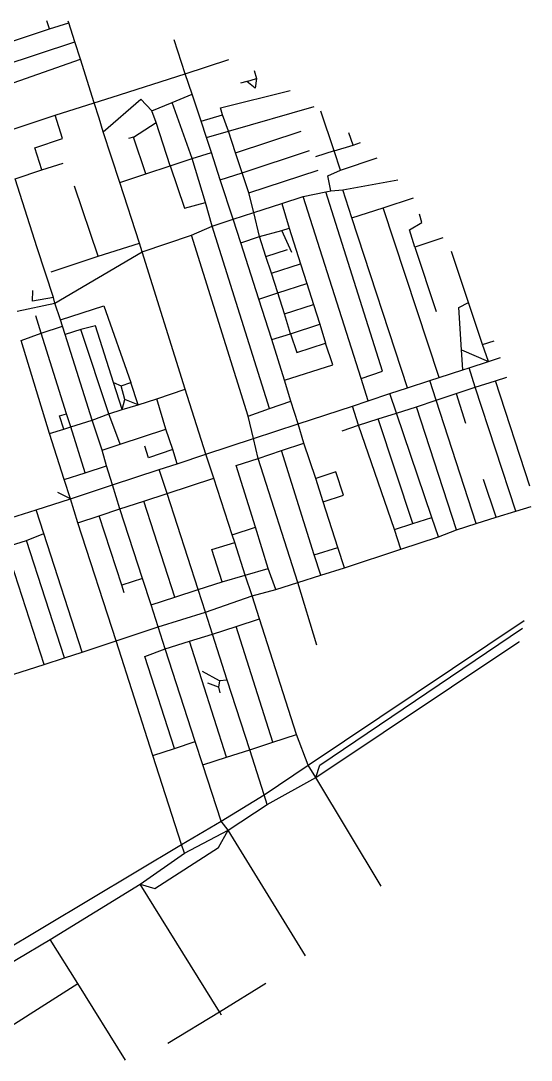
# Model space of a CAD drawing. Header units: metres. Extents: x 631696 to 634511, y 4834115 to 4836471.
# Drawn here: x 633456 to 634511, y 4834315 to 4836462 of the extents above; entities that cross this region are included whole.
import ezdxf

# ---------------------------------------------------------------- set-up
doc = ezdxf.new("R2010")
doc.units = ezdxf.units.M

msp = doc.modelspace()

# ---------------------------------------------------------------- linework, layer by layer
at = {"layer": 'ROADS'}
for points in [[(633515.4, 4836445.9), (633510, 4836462.5)], [(633515.4, 4836445.9), (633555.2, 4836458.5)], [(633555.2, 4836458.5), (633554.1, 4836462)], [(633567.9, 4836418.9), (633555.2, 4836458.5)], [(633402.7, 4836408.9), (633515.4, 4836445.9)], [(633415.7, 4836369), (633567.9, 4836418.9)], [(633579.5, 4836382.9), (633567.9, 4836418.9)], [(633796.2, 4836353.1), (633773.1, 4836423.4)], [(633428.8, 4836330.1), (633579.5, 4836382.9)], [(633607.9, 4836292.6), (633579.5, 4836382.9)], [(633796.2, 4836353.1), (633886.2, 4836382.7)], [(633645.1, 4836304.6), (633796.2, 4836353.1)], [(633810.4, 4836311.1), (633796.2, 4836353.1)], [(633938.9, 4836359.7), (633943.7, 4836342.9)], [(633923.2, 4836336.9), (633910.5, 4836333.6)], [(633943.7, 4836342.9), (633940.6, 4836323.1), (633923.2, 4836336.9)], [(633923.2, 4836336.9), (633943.7, 4836342.9)], [(633769, 4836293.4), (633810.4, 4836311.1)], [(633828.9, 4836254.7), (633810.4, 4836311.1)], [(633873, 4836267.8), (633868.9, 4836282.7), (634012.7, 4836318.6)], [(633526.9, 4836267.2), (633607.9, 4836292.6)], [(633607.9, 4836292.6), (633645.1, 4836304.6)], [(633618, 4836260.9), (633607.9, 4836292.6)], [(633626.6, 4836233.1), (633704.5, 4836300.8), (633727.1, 4836276.2)], [(633727.1, 4836276.2), (633769, 4836293.4)], [(633810.7, 4836177.8), (633769, 4836293.4)], [(633885.4, 4836234.1), (634062.8, 4836285.4)], [(633412.9, 4836229.3), (633526.9, 4836267.2)], [(633499.7, 4836154.4), (633485, 4836200.1), (633542.2, 4836219.1), (633526.9, 4836267.2)], [(633735.7, 4836252.6), (633727.1, 4836276.2)], [(633828.9, 4836254.7), (633873, 4836267.8)], [(633885.4, 4836234.1), (633873, 4836267.8)], [(634103.8, 4836193.4), (634076.3, 4836276)], [(633626.6, 4836233.1), (633618, 4836260.9)], [(633689.1, 4836222.1), (633735.7, 4836252.6)], [(633765.1, 4836162.5), (633735.7, 4836252.6)], [(633839.9, 4836221.5), (633828.9, 4836254.7)], [(633660.5, 4836128.6), (633626.6, 4836233.1)], [(633689.1, 4836222.1), (633678.9, 4836219.1)], [(633714.3, 4836146.3), (633689.1, 4836222.1)], [(633839.9, 4836221.5), (633885.4, 4836234.1)], [(633850, 4836190.3), (633839.9, 4836221.5)], [(633900, 4836189.6), (633885.4, 4836234.1)], [(633900, 4836189.6), (634035.8, 4836234.4)], [(634143, 4836205.7), (634134.6, 4836230.9)], [(634103.8, 4836193.4), (634143, 4836205.7)], [(634143, 4836205.7), (634158.1, 4836210.7)], [(633765.1, 4836162.5), (633810.7, 4836177.8)], [(633810.7, 4836177.8), (633850, 4836190.3)], [(633837.9, 4836087), (633810.7, 4836177.8)], [(633868.6, 4836133.5), (633850, 4836190.3)], [(633913.7, 4836148.2), (633900, 4836189.6)], [(633913.7, 4836148.2), (634053, 4836194.5)], [(634103.8, 4836193.4), (634065.6, 4836181.1)], [(634117, 4836153.9), (634103.8, 4836193.4)], [(634117, 4836153.9), (634192.6, 4836179.3)], [(633499.7, 4836154.4), (633543.3, 4836168.1)], [(633714.3, 4836146.3), (633765.1, 4836162.5)], [(633765.1, 4836162.5), (633794.2, 4836075), (633837.9, 4836087)], [(633444.2, 4836135.7), (633499.7, 4836154.4)], [(633489.6, 4835993), (633444.2, 4836135.7)], [(633660.5, 4836128.6), (633714.3, 4836146.3)], [(633868.6, 4836133.5), (633913.7, 4836148.2)], [(633927.3, 4836106.8), (633913.7, 4836148.2)], [(633927.3, 4836106.8), (634070.6, 4836154.1)], [(634097.3, 4836111), (634090.8, 4836142.2), (634117, 4836153.9)], [(634121.7, 4836113.3), (634235.8, 4836134.1)], [(633616.3, 4835975.8), (633567.4, 4836120.9)], [(633701.4, 4836003.1), (633660.5, 4836128.6)], [(633895.4, 4836052.5), (633868.6, 4836133.5)], [(634097.3, 4836111), (634121.7, 4836113.3)], [(634140.2, 4836055.1), (634121.7, 4836113.3)], [(633938, 4836066.2), (633927.3, 4836106.8)], [(633995.6, 4836084.9), (634039.9, 4836099.2)], [(634039.9, 4836099.2), (634086.8, 4836109.1)], [(634160, 4835723.3), (634039.9, 4836099.2)], [(634086.8, 4836109.1), (634097.3, 4836111)], [(634160, 4835723.3), (634204.1, 4835738.2), (634086.8, 4836109.1)], [(634205, 4836076.1), (634268, 4836096.5)], [(633851.9, 4836037.8), (633837.9, 4836087)], [(633938, 4836066.2), (633995.6, 4836084.9)], [(633995.6, 4836084.9), (634011.1, 4836033.7)], [(634140.2, 4836055.1), (634205, 4836076.1)], [(634321, 4835725.5), (634205, 4836076.1)], [(633851.9, 4836037.8), (633895.4, 4836052.5)], [(633895.4, 4836052.5), (633938, 4836066.2)], [(633910.8, 4836003.8), (633895.4, 4836052.5)], [(633949.8, 4836016.6), (633938, 4836066.2)], [(634255.8, 4835704), (634140.2, 4836055.1)], [(634271.1, 4835994.6), (634259.4, 4836030.7), (634285.5, 4836045.8), (634280.1, 4836062.8)], [(633809.3, 4836019.5), (633851.9, 4836037.8)], [(633970.6, 4835661.2), (633851.9, 4836037.8)], [(633949.8, 4836016.6), (633995.7, 4836028.9)], [(633995.7, 4836028.9), (634011.1, 4836033.7)], [(634016.3, 4835983.4), (633995.7, 4836028.9)], [(634011.1, 4836033.7), (634034.5, 4835960.4)], [(633707.2, 4835985.1), (633809.3, 4836019.5)], [(633926.2, 4835645.7), (633809.3, 4836019.5)], [(633910.8, 4836003.8), (633949.8, 4836016.6)], [(633962.8, 4835975.6), (633949.8, 4836016.6)], [(634328.9, 4836013.6), (634271.1, 4835994.6)], [(633523.4, 4835890.8), (633489.6, 4835993)], [(633526.6, 4835878.7), (633707.2, 4835985.1)], [(633616.3, 4835975.8), (633701.4, 4836003.1)], [(633707.2, 4835985.1), (633701.4, 4836003.1)], [(633796, 4835701.2), (633707.2, 4835985.1)], [(633948.1, 4835887.5), (633910.8, 4836003.8)], [(633962.8, 4835975.6), (634007.6, 4835990)], [(634271.1, 4835994.6), (634314.9, 4835861.4)], [(634381.4, 4835880.1), (634346.7, 4835985.5)], [(633518.8, 4835944), (633616.3, 4835975.8)], [(633974.5, 4835940.8), (633962.8, 4835975.6)], [(633974.5, 4835940.8), (634034.5, 4835960.4)], [(633987.3, 4835900.1), (633974.5, 4835940.8)], [(634034.5, 4835960.4), (634047.6, 4835919.4)], [(633987.3, 4835900.1), (634047.6, 4835919.4)], [(634047.6, 4835919.4), (634061.2, 4835876.2)], [(633523.4, 4835890.8), (633480.1, 4835883.1), (633480.6, 4835905)], [(633948.1, 4835887.5), (633987.3, 4835900.1)], [(634001.4, 4835856.6), (633987.3, 4835900.1)], [(633448.4, 4835862.7), (633526.6, 4835878.7)], [(633526.6, 4835878.7), (633523.4, 4835890.8)], [(633538.2, 4835844.6), (633526.6, 4835878.7)], [(633975, 4835803.7), (633948.1, 4835887.5)], [(634001.4, 4835856.6), (634061.2, 4835876.2)], [(634061.2, 4835876.2), (634074.6, 4835835.4)], [(634367.4, 4835782.2), (634361.9, 4835869.8), (634381.4, 4835880.1)], [(634411, 4835793.8), (634381.4, 4835880.1)], [(633538.2, 4835844.6), (633628, 4835873.2), (633683.5, 4835714.9)], [(634013.8, 4835815.8), (634001.4, 4835856.6)], [(633498.2, 4835816.7), (633486.8, 4835852.5)], [(633542.2, 4835831.2), (633538.2, 4835844.6)], [(634013.8, 4835815.8), (634074.6, 4835835.4)], [(634074.6, 4835835.4), (634086.3, 4835796)], [(633515.6, 4835609.6), (633457, 4835802.1), (633498.2, 4835816.7)], [(633498.2, 4835816.7), (633542.2, 4835831.2)], [(633550.8, 4835650.5), (633498.2, 4835816.7)], [(633547.6, 4835814.1), (633542.2, 4835831.2)], [(633580, 4835824.7), (633547.6, 4835814.1)], [(633603.8, 4835637.5), (633547.6, 4835814.1)], [(633648, 4835714.8), (633610.6, 4835832.3), (633580, 4835824.7)], [(633638.2, 4835650.5), (633580, 4835824.7)], [(633975, 4835803.7), (634013.8, 4835815.8)], [(634013.8, 4835815.8), (634026.5, 4835777.3), (634086.3, 4835796)], [(634001.5, 4835720), (633975, 4835803.7)], [(634001.5, 4835720), (634101, 4835751.7), (634086.3, 4835796)], [(634411, 4835793.8), (634435.1, 4835801.3)], [(634423, 4835758.7), (634411, 4835793.8)], [(634369.9, 4835741.2), (634367.4, 4835782.2)], [(634367.4, 4835782.2), (634423, 4835758.7)], [(634383.3, 4835745.6), (634423, 4835758.7)], [(634423, 4835758.7), (634447.8, 4835767)], [(634302.1, 4835719.1), (634321, 4835725.5)], [(634321, 4835725.5), (634369.9, 4835741.2)], [(634369.9, 4835741.2), (634383.3, 4835745.6)], [(634395.6, 4835705.3), (634383.3, 4835745.6)], [(634437.3, 4835718.4), (634461, 4835726.3)], [(633665.4, 4835659.5), (633648, 4835714.8)], [(633648, 4835714.8), (633663.4, 4835708.2)], [(633663.4, 4835708.2), (633683.5, 4835714.9)], [(633671, 4835679.7), (633663.4, 4835708.2)], [(633698.7, 4835668.9), (633683.5, 4835714.9)], [(634014.7, 4835676.6), (634001.5, 4835720)], [(634174.4, 4835677.3), (634160, 4835723.3)], [(634219, 4835692.4), (634255.8, 4835704)], [(634255.8, 4835704), (634302.1, 4835719.1)], [(634314.9, 4835678.7), (634302.1, 4835719.1)], [(634356.2, 4835692.5), (634395.6, 4835705.3)], [(634395.6, 4835705.3), (634437.3, 4835718.4)], [(634479.7, 4835448.9), (634395.6, 4835705.3)], [(634508.6, 4835500.7), (634437.3, 4835718.4)], [(633737.5, 4835681.4), (633796, 4835701.2)], [(633838.8, 4835567.1), (633796, 4835701.2)], [(634174.4, 4835677.3), (634219, 4835692.4)], [(634232.9, 4835651.3), (634219, 4835692.4)], [(634314.9, 4835678.7), (634356.2, 4835692.5)], [(634356.2, 4835692.5), (634375.2, 4835631.2)], [(633665.4, 4835659.5), (633671, 4835679.7)], [(633665.4, 4835659.5), (633698.7, 4835668.9)], [(633698.7, 4835668.9), (633671, 4835679.7)], [(633698.7, 4835668.9), (633737.5, 4835681.4)], [(633756.2, 4835618.9), (633737.5, 4835681.4)], [(633926.2, 4835645.7), (633970.6, 4835661.2)], [(633970.6, 4835661.2), (634014.7, 4835676.6)], [(634029.6, 4835629.4), (634014.7, 4835676.6)], [(634029.6, 4835629.4), (634142.1, 4835666.4)], [(634142.1, 4835666.4), (634174.4, 4835677.3)], [(634154.6, 4835626.5), (634142.1, 4835666.4)], [(634232.9, 4835651.3), (634274.2, 4835665)], [(634274.2, 4835665), (634314.9, 4835678.7)], [(634357, 4835410.8), (634274.2, 4835665)], [(634397.8, 4835423.7), (634314.9, 4835678.7)], [(633544.8, 4835618.8), (633536.2, 4835646.1), (633550.8, 4835650.5)], [(633559.4, 4835623.4), (633550.8, 4835650.5)], [(633603.8, 4835637.5), (633638.2, 4835650.5)], [(633638.2, 4835650.5), (633665.4, 4835659.5)], [(633661.2, 4835587.7), (633638.2, 4835650.5)], [(633937.3, 4835599.3), (633926.2, 4835645.7)], [(634154.6, 4835626.5), (634195.1, 4835640)], [(634195.1, 4835640), (634232.9, 4835651.3)], [(634266.3, 4835423.4), (634195.1, 4835640)], [(634306.2, 4835436.2), (634232.9, 4835651.3)], [(633515.6, 4835609.6), (633544.8, 4835618.8)], [(633544.8, 4835618.8), (633559.4, 4835623.4)], [(633559.4, 4835623.4), (633603.8, 4835637.5)], [(633589.4, 4835528.5), (633559.4, 4835623.4)], [(633624.3, 4835574.9), (633603.8, 4835637.5)], [(633661.2, 4835587.7), (633756.2, 4835618.9)], [(633770.5, 4835576.3), (633756.2, 4835618.9)], [(633937.3, 4835599.3), (634029.6, 4835629.4)], [(634041.4, 4835589.5), (634029.6, 4835629.4)], [(634120.5, 4835615.1), (634154.6, 4835626.5)], [(634228.4, 4835411.2), (634154.6, 4835626.5)], [(633545.8, 4835514.4), (633515.6, 4835609.6)], [(633838.8, 4835567.1), (633937.3, 4835599.3)], [(633947.1, 4835558.1), (633937.3, 4835599.3)], [(633624.3, 4835574.9), (633661.2, 4835587.7)], [(633770.5, 4835576.3), (633719.8, 4835559.5), (633712.2, 4835583.6)], [(633779.3, 4835547.2), (633770.5, 4835576.3)], [(633995.3, 4835574.3), (634041.4, 4835589.5)], [(634065.9, 4835516.7), (634041.4, 4835589.5)], [(633633, 4835542.8), (633624.3, 4835574.9)], [(633779.3, 4835547.2), (633838.8, 4835567.1)], [(633855.3, 4835517.6), (633838.8, 4835567.1)], [(633941, 4835415.9), (633901, 4835543.2), (633947.1, 4835558.1)], [(633947.1, 4835558.1), (633995.3, 4835574.3)], [(634028.7, 4835301.8), (633947.1, 4835558.1)], [(634062.8, 4835358.6), (633995.3, 4835574.3)], [(633589.4, 4835528.5), (633633, 4835542.8)], [(633645.8, 4835503.4), (633633, 4835542.8)], [(633645.8, 4835503.4), (633742.3, 4835535.4)], [(633742.3, 4835535.4), (633779.3, 4835547.2)], [(633758.6, 4835485.4), (633742.3, 4835535.4)], [(633545.8, 4835514.4), (633589.4, 4835528.5)], [(633558.6, 4835474.6), (633545.8, 4835514.4)], [(633758.6, 4835485.4), (633855.3, 4835517.6)], [(633893.3, 4835399.9), (633855.3, 4835517.6)], [(634081.4, 4835468.4), (634123.3, 4835482.1), (634107.5, 4835530.2), (634065.9, 4835516.7)], [(634081.4, 4835468.4), (634065.9, 4835516.7)], [(634439.2, 4835436.4), (634412.8, 4835514.7)], [(633558.6, 4835474.6), (633645.8, 4835503.4)], [(633660.8, 4835453.9), (633645.8, 4835503.4)], [(633487.9, 4835452.1), (633558.6, 4835474.6)], [(633558.6, 4835474.6), (633532.8, 4835487.7)], [(633573.7, 4835424.9), (633558.6, 4835474.6)], [(633660.8, 4835453.9), (633710.4, 4835469.9)], [(633710.4, 4835469.9), (633758.6, 4835485.4)], [(633774.3, 4835271.2), (633710.4, 4835469.9)], [(633822.8, 4835287), (633758.6, 4835485.4)], [(634111.8, 4835374.1), (634081.4, 4835468.4)], [(633435.6, 4835435.1), (633487.9, 4835452.1)], [(633503.4, 4835403.3), (633487.9, 4835452.1)], [(633617.9, 4835439.6), (633660.8, 4835453.9)], [(633707.6, 4835310.2), (633660.8, 4835453.9)], [(634439.2, 4835436.4), (634479.7, 4835448.9)], [(634479.7, 4835448.9), (634511.4, 4835458.9)], [(633573.7, 4835424.9), (633617.9, 4835439.6)], [(633653, 4835181), (633573.7, 4835424.9)], [(633664.7, 4835296.5), (633617.9, 4835439.6)], [(634266.3, 4835423.4), (634306.2, 4835436.2)], [(634319.8, 4835396.2), (634306.2, 4835436.2)], [(634397.8, 4835423.7), (634439.2, 4835436.4)], [(633467.7, 4835388.7), (633503.4, 4835403.3)], [(633582.7, 4835158), (633503.4, 4835403.3)], [(633893.3, 4835399.9), (633941, 4835415.9)], [(633967.5, 4835330.3), (633941, 4835415.9)], [(634228.4, 4835411.2), (634266.3, 4835423.4)], [(634242.1, 4835370.9), (634228.4, 4835411.2)], [(634319.8, 4835396.2), (634357, 4835410.8)], [(634357, 4835410.8), (634397.8, 4835423.7)], [(633425.5, 4835375.4), (633467.7, 4835388.7)], [(633546.4, 4835145.8), (633467.7, 4835388.7)], [(633872.2, 4835303.4), (633851.3, 4835370.2), (633898.3, 4835384.7)], [(633898.3, 4835384.7), (633893.3, 4835399.9)], [(633920.2, 4835317), (633898.3, 4835384.7)], [(634242.1, 4835370.9), (634319.8, 4835396.2)], [(634062.8, 4835358.6), (634111.8, 4835374.1)], [(634125, 4835332.2), (634111.8, 4835374.1)], [(634125, 4835332.2), (634242.1, 4835370.9)], [(633504.4, 4835132), (633436.1, 4835343.1)], [(634076.1, 4835317.1), (634062.8, 4835358.6)], [(633920.2, 4835317), (633967.5, 4835330.3)], [(633983.3, 4835287.1), (633967.5, 4835330.3)], [(634076.1, 4835317.1), (634125, 4835332.2)], [(633707.6, 4835310.2), (633664.7, 4835296.5)], [(633669.9, 4835280.1), (633664.7, 4835296.5)], [(633725.3, 4835255.8), (633707.6, 4835310.2)], [(633822.8, 4835287), (633872.2, 4835303.4)], [(633872.2, 4835303.4), (633920.2, 4835317)], [(633934.4, 4835273.9), (633920.2, 4835317)], [(633983.3, 4835287.1), (634028.7, 4835301.8)], [(634028.7, 4835301.8), (634076.1, 4835317.1)], [(634068.1, 4835172.1), (634028.7, 4835301.8)], [(633774.3, 4835271.2), (633822.8, 4835287)], [(633837.9, 4835240.1), (633822.8, 4835287)], [(633934.4, 4835273.9), (633983.3, 4835287.1)], [(633725.3, 4835255.8), (633774.3, 4835271.2)], [(633740.3, 4835210), (633725.3, 4835255.8)], [(633837.9, 4835240.1), (633934.4, 4835273.9)], [(633949.6, 4835226.3), (633934.4, 4835273.9)], [(633740.3, 4835210), (633837.9, 4835240.1)], [(633852.5, 4835195), (633837.9, 4835240.1)], [(633653, 4835181), (633740.3, 4835210)], [(633754.8, 4835164.8), (633740.3, 4835210)], [(633852.5, 4835195), (633901.4, 4835211.1)], [(633901.4, 4835211.1), (633949.6, 4835226.3)], [(633976.9, 4834971.7), (633901.4, 4835211.1)], [(634026.3, 4834987.8), (633949.6, 4835226.3)], [(634050, 4834924.5), (634497, 4835222.9)], [(633804.9, 4835180.6), (633852.5, 4835195)], [(633883, 4835099.6), (633852.5, 4835195)], [(634065.8, 4834899), (634074.1, 4834924.1), (634493.5, 4835207.6)], [(633582.7, 4835158), (633653, 4835181)], [(633728.9, 4834944.1), (633653, 4835181)], [(633754.8, 4835164.8), (633804.9, 4835180.6)], [(633881.6, 4834940.7), (633804.9, 4835180.6)], [(634065.8, 4834899), (634485.5, 4835179.1), (634487.2, 4835180.1)], [(633504.4, 4835132), (633546.4, 4835145.8)], [(633546.4, 4835145.8), (633582.7, 4835158)], [(633774.1, 4834959), (633712.4, 4835149.1), (633754.8, 4835164.8)], [(633816.8, 4834973), (633754.8, 4835164.8)], [(633424.3, 4835106.7), (633504.4, 4835132)], [(633867.2, 4835098.5), (633831.8, 4835118)], [(633865, 4835085.2), (633842.5, 4835093.4)], [(633867.2, 4835098.5), (633865, 4835085.2)], [(633865, 4835085.2), (633867.6, 4835073.9)], [(633883, 4835099.6), (633867.2, 4835098.5)], [(633929.7, 4834956.1), (633883, 4835099.6)], [(633976.9, 4834971.7), (634026.3, 4834987.8)], [(634050, 4834924.5), (634026.3, 4834987.8)], [(633728.9, 4834944.1), (633774.1, 4834959)], [(633774.1, 4834959), (633816.8, 4834973)], [(633832.4, 4834924.7), (633816.8, 4834973)], [(633881.6, 4834940.7), (633929.7, 4834956.1)], [(633929.7, 4834956.1), (633976.9, 4834971.7)], [(633958.9, 4834862.8), (633929.7, 4834956.1)], [(633788.6, 4834760.5), (633728.9, 4834944.1)], [(633832.4, 4834924.7), (633881.6, 4834940.7)], [(633870, 4834808.5), (633832.4, 4834924.7)], [(633958.9, 4834862.8), (634050, 4834924.5)], [(634065.8, 4834899), (634050, 4834924.5)], [(633965.7, 4834842.8), (634065.8, 4834899)], [(634201.2, 4834674.2), (634065.8, 4834899)], [(633870, 4834808.5), (633958.9, 4834862.8)], [(633965.7, 4834842.8), (633958.9, 4834862.8)], [(633884.5, 4834789.9), (633965.7, 4834842.8)], [(633788.6, 4834760.5), (633870, 4834808.5)], [(633884.5, 4834789.9), (633870, 4834808.5)], [(633702.5, 4834678.6), (633733, 4834669.6), (633865, 4834754.4), (633884.5, 4834789.9)], [(633794.4, 4834742.3), (633884.5, 4834789.9)], [(634044.6, 4834529.9), (633884.5, 4834789.9)], [(633259.7, 4834484.7), (633315.4, 4834478.2), (633788.6, 4834760.5)], [(633794.4, 4834742.3), (633788.6, 4834760.5)], [(633702.5, 4834678.6), (633794.4, 4834742.3)], [(633516.6, 4834563.8), (633702.5, 4834678.6)], [(633867, 4834414.4), (633702.5, 4834678.6)], [(633307.5, 4834439.9), (633516.6, 4834563.8)], [(633574, 4834472.8), (633516.6, 4834563.8)], [(633366.3, 4834341.4), (633574, 4834472.8)], [(633672.7, 4834314.5), (633574, 4834472.8)], [(633867, 4834414.4), (633962.4, 4834473.5)], [(633760.3, 4834349.8), (633867, 4834414.4)], [(633867, 4834414.4), (633870.2, 4834408.5)]]:
    msp.add_lwpolyline(points, dxfattribs=at)

doc.saveas('drawing.dxf')
